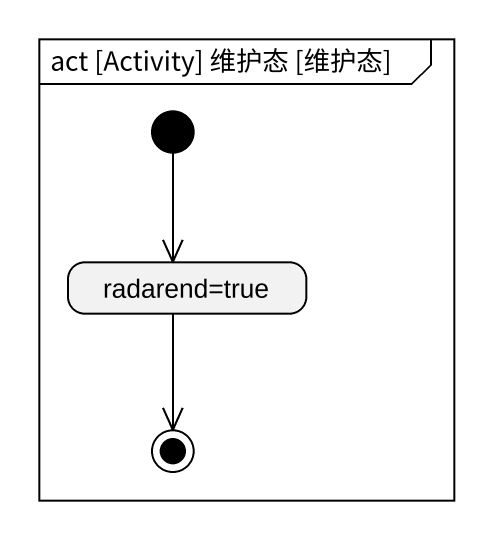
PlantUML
@startuml
mainframe act [Activity] 维护态 [维护态]
hide empty description
state "radarend=true" as radarend_true
[*] --> radarend_true
radarend_true --> [*]
@enduml
